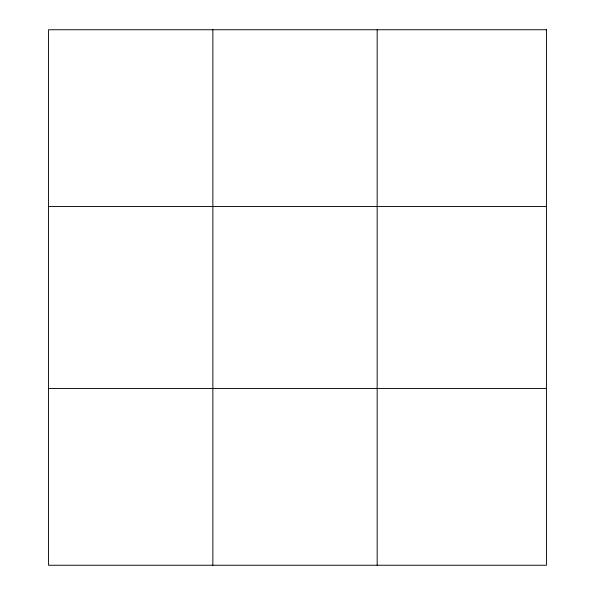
<?xml version="1.0" encoding="UTF-8"?>
<svg xmlns="http://www.w3.org/2000/svg" width="595" height="595" viewBox="0 0 595 595"><rect width="100%" height="100%" fill="white"/><g stroke="black" fill="none" stroke-linecap="round" stroke-linejoin="round"><path stroke-width="0.89" d="M212.861 29.75L212.861 565.25M377.163 29.75L377.163 565.25M48.559 206.465L546.441 206.465M48.559 388.535L546.441 388.535M546.441 29.75L546.441 565.25L48.559 565.25L48.559 29.75L546.441 29.75"/></g></svg>
